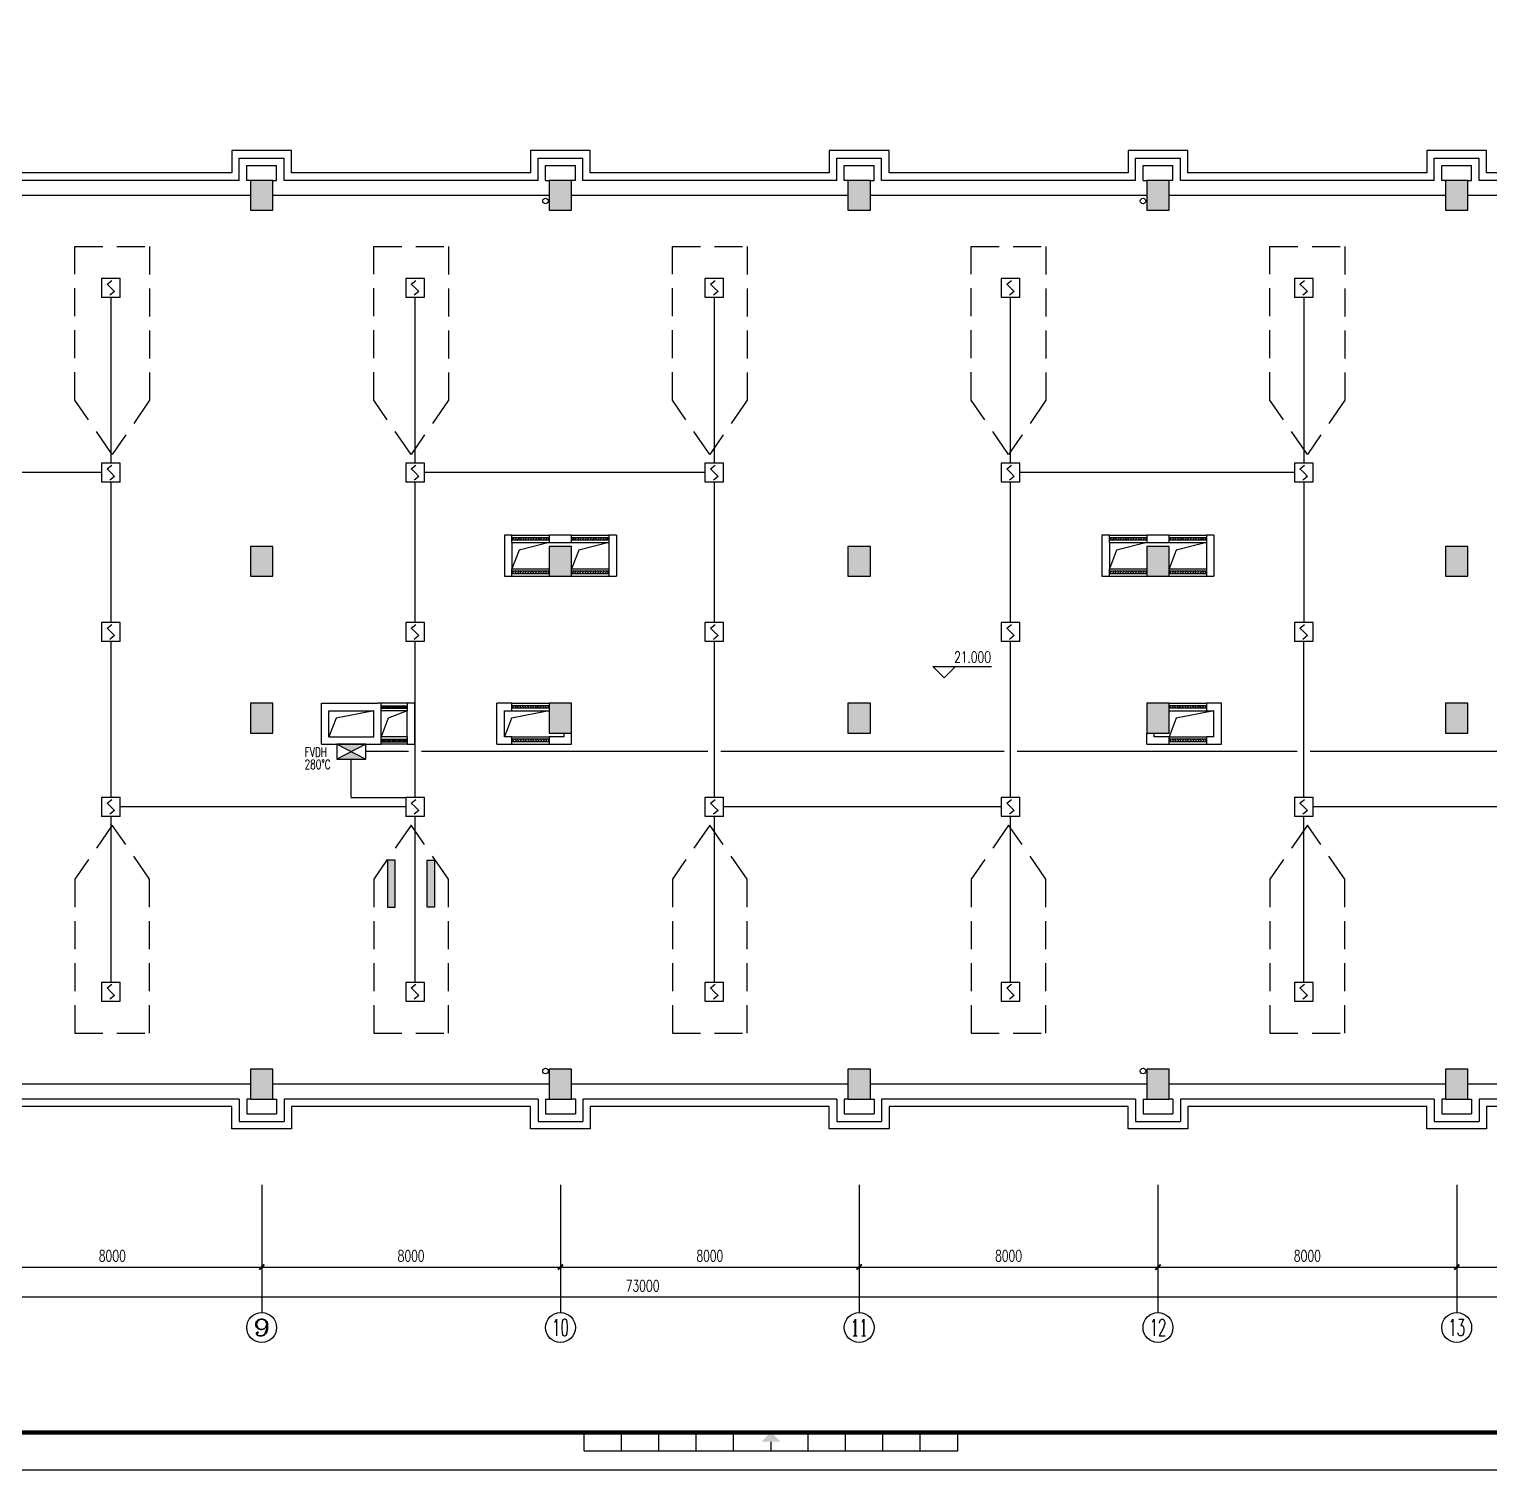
# Model space of a CAD drawing. Extents: x 190999 to 918899, y -200814 to 215286.
# Drawn here: x 349487 to 388597, y -96414 to -57834 of the extents above; entities that cross this region are included whole.
import ezdxf
from ezdxf.enums import TextEntityAlignment as Align

# ---------------------------------------------------------------- set-up
doc = ezdxf.new("R2010")
doc.units = 0
doc.header["$LTSCALE"] = 1000
doc.header["$MEASUREMENT"] = 0
doc.linetypes.add('HIDDEN', pattern=[0.375, 0.25, -0.125])
doc.layers.get('Defpoints').update_dxf_attribs({"color": 1})
for name, color, linetype in [('00-EQUIP', 3, 'Continuous'), ('00-WIRE-4', 6, 'Continuous'), ('A-卫生间', 250, 'Continuous'), ('A-墙线', 2, 'Continuous'), ('A-外包装修', 250, 'Continuous'), ('AXIS', 3, 'Continuous'), ('AXIS_TEXT', 7, 'Continuous'), ('COLUMN', 2, 'Continuous'), ('DIM_ELEV', 3, 'Continuous'), ('PUB_HATCH', 250, 'Continuous'), ('PUB_TEXT', 7, 'Continuous'), ('WALL', 2, 'Continuous'), ('WINDOW', 177, 'Continuous'), ('图框', 189, 'Continuous'), ('暖通-风-说明', 3, 'Continuous'), ('洞口线', 165, 'Continuous'), ('看线1', 7, 'Continuous'), ('雨水管', 151, 'Continuous')]:
    doc.layers.add(name, color=color, linetype=linetype)
doc.styles.add('_TCH_AXIS', font='COMPLEX', dxfattribs={"bigfont": 'GBCBIG'})
doc.styles.add('_TCH_DIM', font='SIMPLEX', dxfattribs={"bigfont": 'GBCBIG'})
doc.styles.add('COMPLEX', font='COMPLEX')
doc.styles.add('DIM_FONT', font='SIMPLEX', dxfattribs={"width": 0.7, "bigfont": 'GBCBIG'})
doc.styles.add('HZ-ZGBZ', font='romanc.shx', dxfattribs={"width": 0.65})
doc.styles.get("Standard").update_dxf_attribs({"font": 'simhei.ttf'})
doc.styles.add('XXK', font='romans.shx', dxfattribs={"width": 0.75, "bigfont": 'hzf.shx'})
doc.linetypes.add('4INE', pattern='A,1,-0.15,["4",XXK,S=0.3,R=0,X=-0.1,Y=-0.1],-0.25', length=1.4)
doc.dimstyles.new('DIMN', dxfattribs={"dimtxt": 300, "dimasz": 100, "dimexe": 250, "dimexo": 300, "dimgap": 150, "dimtad": 1, "dimdec": 0, "dimzin": 0, "dimdsep": 46, "dimtxsty": 'DIM_FONT', "dimblk": 'ARCHTICK', "dimcen": 0.09, "dimclrt": 7, "dimazin": 2, "dimtfac": 1, "dimtdec": 0, "dimtix": 1, "dimtmove": 2, "dimatfit": 3, "dimfxl": 0, "dimtolj": 1, "dimtzin": 0, "dimarcsym": 0})

# ---------------------------------------------------------------- blocks, each defined once
blk = doc.blocks.new('TJAD_TK_A0')
at = {"layer": '图框'}
for p, q in [((1517.5, -436.65), (1517.5, -431.65)), ((1527.5, -436.65), (1527.5, -431.65)), ((1537.5, -436.65), (1537.5, -431.65)), ((1547.5, -436.65), (1547.5, -431.65)), ((1557.5, -436.65), (1557.5, -431.65)), ((1577.5, -436.65), (1577.5, -431.65)), ((1587.5, -436.65), (1587.5, -431.65)), ((1597.5, -436.65), (1597.5, -431.65)), ((1607.5, -436.65), (1607.5, -431.65)), ((1617.5, -436.65), (1617.5, -431.65)), ((1517.5, -436.65), (1617.5, -436.65)), ((973, -441.7), (2162, -441.7))]:
    blk.add_line(p, q, dxfattribs=at)
at = {"layer": '图框', "const_width": 1.2}
blk.add_lwpolyline([(2152, -431.7), (2152, 389.3), (998, 389.3), (998, -431.7)], close=True, dxfattribs=at)
at = {"layer": '图框', "const_width": 0.3}
blk.add_lwpolyline([(1567.5, -434.15), (1567.5, -436.65)], dxfattribs=at)
at = {"layer": '图框'}
blk.add_solid([(1570, -434.15), (1565, -434.15), (1567.5, -431.65)], dxfattribs=at)
blk = doc.blocks.new('_ArchTick')
at = {"const_width": 0.5}
blk.add_lwpolyline([(-0.7, -0.7), (0.7, 0.7)], dxfattribs=at)
blk = doc.blocks.new('*D1429')
at = {"layer": 'AXIS', "color": 0, "lineweight": -2}
for p, q in [((347712, -89585), (347712, -91235)), ((355712, -89585), (355712, -91235)), ((347712, -90985), (355712, -90985))]:
    blk.add_line(p, q, dxfattribs=at)
at = {"layer": 'Defpoints', "color": 0}
for p in [(347712, -89285), (355712, -89285), (355712, -90985)]:
    blk.add_point(p, dxfattribs=at)
at = {"layer": 'AXIS', "color": 0, "lineweight": -2, "xscale": 100, "yscale": 100, "zscale": 100, "rotation": 180}
blk.add_blockref('_ArchTick', (347712, -90985), dxfattribs=at)
at = {"layer": 'AXIS', "color": 0, "lineweight": -2, "xscale": 100, "yscale": 100, "zscale": 100}
blk.add_blockref('_ArchTick', (355712, -90985), dxfattribs=at)
at = {"layer": 'AXIS', "color": 7, "insert": (351712, -90685), "char_height": 300, "attachment_point": 5, "style": 'DIM_FONT'}
blk.add_mtext('\\A1;8000', dxfattribs=at)
blk = doc.blocks.new('*D1430')
at = {"layer": 'AXIS', "color": 0, "lineweight": -2}
for p, q in [((355712, -89585), (355712, -91235)), ((363712, -89585), (363712, -91235)), ((355712, -90985), (363712, -90985))]:
    blk.add_line(p, q, dxfattribs=at)
at = {"layer": 'Defpoints', "color": 0}
for p in [(355712, -89285), (363712, -89285), (363712, -90985)]:
    blk.add_point(p, dxfattribs=at)
at = {"layer": 'AXIS', "color": 0, "lineweight": -2, "xscale": 100, "yscale": 100, "zscale": 100, "rotation": 180}
blk.add_blockref('_ArchTick', (355712, -90985), dxfattribs=at)
at = {"layer": 'AXIS', "color": 0, "lineweight": -2, "xscale": 100, "yscale": 100, "zscale": 100}
blk.add_blockref('_ArchTick', (363712, -90985), dxfattribs=at)
at = {"layer": 'AXIS', "color": 7, "insert": (359712, -90685), "char_height": 300, "attachment_point": 5, "style": 'DIM_FONT'}
blk.add_mtext('\\A1;8000', dxfattribs=at)
blk = doc.blocks.new('*D1431')
at = {"layer": 'AXIS', "color": 0, "lineweight": -2}
for p, q in [((363712, -89585), (363712, -91235)), ((371712, -89585), (371712, -91235)), ((363712, -90985), (371712, -90985))]:
    blk.add_line(p, q, dxfattribs=at)
at = {"layer": 'Defpoints', "color": 0}
for p in [(363712, -89285), (371712, -89285), (371712, -90985)]:
    blk.add_point(p, dxfattribs=at)
at = {"layer": 'AXIS', "color": 0, "lineweight": -2, "xscale": 100, "yscale": 100, "zscale": 100, "rotation": 180}
blk.add_blockref('_ArchTick', (363712, -90985), dxfattribs=at)
at = {"layer": 'AXIS', "color": 0, "lineweight": -2, "xscale": 100, "yscale": 100, "zscale": 100}
blk.add_blockref('_ArchTick', (371712, -90985), dxfattribs=at)
at = {"layer": 'AXIS', "color": 7, "insert": (367712, -90685), "char_height": 300, "attachment_point": 5, "style": 'DIM_FONT'}
blk.add_mtext('\\A1;8000', dxfattribs=at)
blk = doc.blocks.new('*D1432')
at = {"layer": 'AXIS', "color": 0, "lineweight": -2}
for p, q in [((371712, -89585), (371712, -91235)), ((379712, -89585), (379712, -91235)), ((371712, -90985), (379712, -90985))]:
    blk.add_line(p, q, dxfattribs=at)
at = {"layer": 'Defpoints', "color": 0}
for p in [(371712, -89285), (379712, -89285), (379712, -90985)]:
    blk.add_point(p, dxfattribs=at)
at = {"layer": 'AXIS', "color": 0, "lineweight": -2, "xscale": 100, "yscale": 100, "zscale": 100, "rotation": 180}
blk.add_blockref('_ArchTick', (371712, -90985), dxfattribs=at)
at = {"layer": 'AXIS', "color": 0, "lineweight": -2, "xscale": 100, "yscale": 100, "zscale": 100}
blk.add_blockref('_ArchTick', (379712, -90985), dxfattribs=at)
at = {"layer": 'AXIS', "color": 7, "insert": (375712, -90685), "char_height": 300, "attachment_point": 5, "style": 'DIM_FONT'}
blk.add_mtext('\\A1;8000', dxfattribs=at)
blk = doc.blocks.new('*D1433')
at = {"layer": 'AXIS', "color": 0, "lineweight": -2}
for p, q in [((379712, -89585), (379712, -91235)), ((387712, -89585), (387712, -91235)), ((379712, -90985), (387712, -90985))]:
    blk.add_line(p, q, dxfattribs=at)
at = {"layer": 'Defpoints', "color": 0}
for p in [(379712, -89285), (387712, -89285), (387712, -90985)]:
    blk.add_point(p, dxfattribs=at)
at = {"layer": 'AXIS', "color": 0, "lineweight": -2, "xscale": 100, "yscale": 100, "zscale": 100, "rotation": 180}
blk.add_blockref('_ArchTick', (379712, -90985), dxfattribs=at)
at = {"layer": 'AXIS', "color": 0, "lineweight": -2, "xscale": 100, "yscale": 100, "zscale": 100}
blk.add_blockref('_ArchTick', (387712, -90985), dxfattribs=at)
at = {"layer": 'AXIS', "color": 7, "insert": (383712, -90685), "char_height": 300, "attachment_point": 5, "style": 'DIM_FONT'}
blk.add_mtext('\\A1;8000', dxfattribs=at)
blk = doc.blocks.new('*D1434')
at = {"layer": 'AXIS', "color": 0, "lineweight": -2}
for p, q in [((387712, -89585), (387712, -91235)), ((395712, -89585), (395712, -91235)), ((387712, -90985), (395712, -90985))]:
    blk.add_line(p, q, dxfattribs=at)
at = {"layer": 'Defpoints', "color": 0}
for p in [(387712, -89285), (395712, -89285), (395712, -90985)]:
    blk.add_point(p, dxfattribs=at)
at = {"layer": 'AXIS', "color": 0, "lineweight": -2, "xscale": 100, "yscale": 100, "zscale": 100, "rotation": 180}
blk.add_blockref('_ArchTick', (387712, -90985), dxfattribs=at)
at = {"layer": 'AXIS', "color": 0, "lineweight": -2, "xscale": 100, "yscale": 100, "zscale": 100}
blk.add_blockref('_ArchTick', (395712, -90985), dxfattribs=at)
at = {"layer": 'AXIS', "color": 7, "insert": (391712, -90685), "char_height": 300, "attachment_point": 5, "style": 'DIM_FONT'}
blk.add_mtext('\\A1;8000', dxfattribs=at)
blk = doc.blocks.new('*D1437')
at = {"layer": 'AXIS', "color": 0, "lineweight": -2}
for p, q in [((329412, -89585), (329412, -92035)), ((402412, -89585), (402412, -92035)), ((329412, -91785), (402412, -91785))]:
    blk.add_line(p, q, dxfattribs=at)
at = {"layer": 'Defpoints', "color": 0}
for p in [(329412, -89285), (402412, -89285), (402412, -91785)]:
    blk.add_point(p, dxfattribs=at)
at = {"layer": 'AXIS', "color": 0, "lineweight": -2, "xscale": 100, "yscale": 100, "zscale": 100, "rotation": 180}
blk.add_blockref('_ArchTick', (329412, -91785), dxfattribs=at)
at = {"layer": 'AXIS', "color": 0, "lineweight": -2, "xscale": 100, "yscale": 100, "zscale": 100}
blk.add_blockref('_ArchTick', (402412, -91785), dxfattribs=at)
at = {"layer": 'AXIS', "color": 7, "insert": (365912, -91485), "char_height": 300, "attachment_point": 5, "style": 'DIM_FONT'}
blk.add_mtext('\\A1;73000', dxfattribs=at)
blk = doc.blocks.new('_AXISO')
blk.add_circle((0, 0), 0.5)
at = {"layer": 'AXIS_TEXT', "style": 'COMPLEX', "width": 1.041667}
blk.add_attdef('A', text='', height=0.56, dxfattribs=at).set_placement((-0.25, -0.28), (0.25, -0.28), align=Align.FIT)
blk = doc.blocks.new('$WINLIB2D$00000039')
at = {"color": 0}
for p, q in [((0.5, 0.5), (-0.5, 0.5)), ((-0.5, 0.167), (0.5, 0.167)), ((-0.452, -0.167), (-0.5, 0.084)), ((-0.384, -0.167), (-0.448, 0.167)), ((-0.316, -0.167), (-0.38, 0.167)), ((-0.248, -0.167), (-0.312, 0.167)), ((-0.18, -0.167), (-0.244, 0.167)), ((-0.112, -0.167), (-0.176, 0.167)), ((-0.044, -0.167), (-0.108, 0.167)), ((0.024, -0.167), (-0.04, 0.167)), ((0.092, -0.167), (0.028, 0.167)), ((0.16, -0.167), (0.096, 0.167)), ((0.228, -0.167), (0.164, 0.167)), ((0.296, -0.167), (0.232, 0.167)), ((0.364, -0.167), (0.3, 0.167)), ((0.432, -0.167), (0.368, 0.167)), ((0.5, -0.167), (0.436, 0.167)), ((-0.5, -0.167), (0.5, -0.167)), ((0.5, -0.5), (-0.5, -0.5))]:
    blk.add_line(p, q, dxfattribs=at)
blk = doc.blocks.new('_LINKPT1')
at = {"color": 0}
blk.add_line((0, 0), (0, 0), dxfattribs=at)
blk = doc.blocks.new('6H2NC6JJ')
for p, q in [((-0.78, 0.4), (0.78, -0.4)), ((0.78, 0.4), (-0.78, -0.4)), ((0.78, 0.4), (-0.78, 0.4)), ((-0.78, 0.4), (-0.78, -0.4)), ((0.78, -0.4), (0.78, 0.4)), ((-0.78, -0.4), (0.78, -0.4))]:
    blk.add_line(p, q)
at = {"const_width": 0.04}
blk.add_lwpolyline([(-0.78, 0.4), (-0.78, -0.4), (0.78, -0.4), (0.78, 0.4)], close=True, dxfattribs=at)
for points in [[(-0.78, 0.4), (0, 0), (0.78, 0.4)], [(-0.78, -0.4), (0.78, -0.4), (0, 0)]]:
    blk.add_solid(points)
at = {"xscale": 0.002, "yscale": 0.002, "zscale": 0.002}
for p in [(-0.78, 0), (0, 0.4), (0.78, 0), (0, -0.4)]:
    blk.add_blockref('_LINKPT1', p, dxfattribs=at)
at = {"flags": 9}
blk.add_attdef('A', (0, 0), '', height=0.00002, dxfattribs=at)
blk = doc.blocks.new('3S1KCGW2')
for p, q in [((0.5, 0.5), (-0.5, 0.5)), ((-0.5, 0.5), (-0.5, -0.5)), ((-0.2, 0.2), (0.05, 0.4)), ((0, 0), (-0.2, 0.2)), ((0, 0), (0.2, -0.2)), ((0.5, -0.5), (0.5, 0.5)), ((-0.5, -0.5), (0.5, -0.5)), ((0.2, -0.2), (-0.05, -0.4))]:
    blk.add_line(p, q)
at = {"const_width": 0.04, "flags": 128}
blk.add_lwpolyline([(-0.5, -0.5), (-0.5, 0.5), (0.5, 0.5), (0.5, -0.5)], close=True, dxfattribs=at)
at = {"xscale": 0.002, "yscale": 0.002, "zscale": 0.002}
for p in [(-0.5, 0), (0, 0.5), (0.5, 0), (0, -0.5)]:
    blk.add_blockref('_LINKPT1', p, dxfattribs=at)
at = {"flags": 9}
blk.add_attdef('A', (0, 0), '', height=0.00002, dxfattribs=at)

msp = doc.modelspace()

# ---------------------------------------------------------------- hatches: boundary and pattern name
at = {"layer": 'PUB_HATCH'}
for points in [[(356011.6, -62684.5), (356011.6, -61884.5), (355411.6, -61884.5), (355411.6, -62684.5)], [(364011.6, -62684.5), (364011.6, -61884.5), (363411.6, -61884.5), (363411.6, -62684.5)], [(372011.6, -62684.5), (372011.6, -61884.5), (371411.6, -61884.5), (371411.6, -62684.5)], [(380011.6, -62684.5), (380011.6, -61884.5), (379411.6, -61884.5), (379411.6, -62684.5)], [(388011.6, -62684.5), (388011.6, -61884.5), (387411.6, -61884.5), (387411.6, -62684.5)], [(356011.6, -72484.5), (356011.6, -71684.5), (355411.6, -71684.5), (355411.6, -72484.5)], [(364011.6, -72484.5), (364011.6, -71684.5), (363411.6, -71684.5), (363411.6, -72484.5)], [(372011.6, -72484.5), (372011.6, -71684.5), (371411.6, -71684.5), (371411.6, -72484.5)], [(380011.6, -72484.5), (380011.6, -71684.5), (379411.6, -71684.5), (379411.6, -72484.5)], [(388011.6, -72484.5), (388011.6, -71684.5), (387411.6, -71684.5), (387411.6, -72484.5)], [(356011.6, -76684.5), (356011.6, -75884.5), (355411.6, -75884.5), (355411.6, -76684.5)], [(364011.6, -76684.5), (364011.6, -75884.5), (363411.6, -75884.5), (363411.6, -76684.5)], [(372011.6, -76684.5), (372011.6, -75884.5), (371411.6, -75884.5), (371411.6, -76684.5)], [(380011.6, -76684.5), (380011.6, -75884.5), (379411.6, -75884.5), (379411.6, -76684.5)], [(388011.6, -76684.5), (388011.6, -75884.5), (387411.6, -75884.5), (387411.6, -76684.5)], [(359081.6, -81344.5), (359281.6, -81344.5), (359281.6, -80084.5), (359081.6, -80084.5)], [(360341.6, -81344.5), (360141.6, -81344.5), (360141.6, -80084.5), (360341.6, -80084.5)], [(356011.6, -86484.5), (356011.6, -85684.5), (355411.6, -85684.5), (355411.6, -86484.5)], [(364011.6, -86484.5), (364011.6, -85684.5), (363411.6, -85684.5), (363411.6, -86484.5)], [(372011.6, -86484.5), (372011.6, -85684.5), (371411.6, -85684.5), (371411.6, -86484.5)], [(380011.6, -86484.5), (380011.6, -85684.5), (379411.6, -85684.5), (379411.6, -86484.5)], [(388011.6, -86484.5), (388011.6, -85684.5), (387411.6, -85684.5), (387411.6, -86484.5)]]:
    msp.add_hatch(color=256, dxfattribs=at).paths.add_polyline_path(points)

# ---------------------------------------------------------------- linework, layer by layer
at = {"layer": '00-WIRE-4'}
for p, q in [((351673.1, -65009.5), (351673.1, -69459.5)), ((359817.6, -69459.5), (359817.6, -65009.5)), ((367831.6, -65009.5), (367831.6, -69459.5)), ((375765.1, -69459.5), (375765.1, -65009.5)), ((383614.6, -65009.5), (383614.6, -69459.5)), ((351423.1, -69709.5), (344011.6, -69709.5)), ((351673.1, -69959.5), (351673.1, -73724)), ((359817.6, -73724), (359817.6, -69959.5)), ((367581.6, -69709.5), (360067.6, -69709.5)), ((367831.6, -69959.5), (367831.6, -73724)), ((375765.1, -73724), (375765.1, -69959.5)), ((383364.6, -69709.5), (376015.1, -69709.5)), ((383614.6, -69959.5), (383614.6, -73724)), ((351673.1, -74224), (351673.1, -78409.5)), ((359817.6, -78409.5), (359817.6, -74224)), ((367831.6, -74224), (367831.6, -78409.5)), ((375765.1, -78409.5), (375765.1, -74224)), ((383614.6, -78409.5), (383614.6, -74224)), ((358111.6, -78409.5), (358111.6, -77380.5)), ((358111.6, -78409.5), (359567.6, -78409.5)), ((351673.1, -78909.5), (351673.1, -83359.5)), ((359567.6, -78659.5), (351923.1, -78659.5)), ((359817.6, -83359.5), (359817.6, -78909.5)), ((367831.6, -78909.5), (367831.6, -83359.5)), ((375515.1, -78659.5), (368081.6, -78659.5)), ((375765.1, -83359.5), (375765.1, -78909.5)), ((383614.6, -83359.5), (383614.6, -78909.5)), ((391364.1, -78659.5), (383864.6, -78659.5))]:
    msp.add_line(p, q, dxfattribs=at)
at = {"layer": '00-WIRE-4', "linetype": '4INE'}
for p, q in [((359642.6, -77180.5), (358501.6, -77180.5)), ((367656.6, -77180.5), (359992.6, -77180.5)), ((375590.1, -77180.5), (368006.6, -77180.5)), ((383439.6, -77180.5), (375940.1, -77180.5)), ((389721.6, -77180.5), (383789.6, -77180.5))]:
    msp.add_line(p, q, dxfattribs=at)
at = {"layer": 'A-卫生间', "linetype": 'HIDDEN', "ltscale": 3}
for points in [[(351711.6, -69223), (350711.6, -67771.8), (350711.6, -63650.8), (352711.6, -63650.8), (352711.6, -67771.8)], [(359711.6, -69223), (358711.6, -67771.8), (358711.6, -63650.8), (360711.6, -63650.8), (360711.6, -67771.8)], [(367711.6, -69223), (366711.6, -67771.8), (366711.6, -63650.8), (368711.6, -63650.8), (368711.6, -67771.8)], [(375711.6, -69223), (374711.6, -67771.8), (374711.6, -63650.8), (376711.6, -63650.8), (376711.6, -67771.8)], [(383711.6, -69223), (382711.6, -67771.8), (382711.6, -63650.8), (384711.6, -63650.8), (384711.6, -67771.8)], [(351711.6, -79146), (350711.6, -80597.3), (350711.6, -84718.2), (352711.6, -84718.2), (352711.6, -80597.3)], [(359711.6, -79146), (358711.6, -80597.3), (358711.6, -84718.2), (360711.6, -84718.2), (360711.6, -80597.3)], [(367711.6, -79146), (366711.6, -80597.3), (366711.6, -84718.2), (368711.6, -84718.2), (368711.6, -80597.3)], [(375711.6, -79146), (374711.6, -80597.3), (374711.6, -84718.2), (376711.6, -84718.2), (376711.6, -80597.3)], [(383711.6, -79146), (382711.6, -80597.3), (382711.6, -84718.2), (384711.6, -84718.2), (384711.6, -80597.3)]]:
    msp.add_lwpolyline(points, close=True, dxfattribs=at)
at = {"layer": 'A-墙线'}
for p, q in [((355111.6, -61284.5), (356311.6, -61284.5)), ((355111.6, -61884.5), (355111.6, -61284.5)), ((356311.6, -61884.5), (356311.6, -61284.5)), ((363111.6, -61284.5), (364311.6, -61284.5)), ((363111.6, -61884.5), (363111.6, -61284.5)), ((364311.6, -61884.5), (364311.6, -61284.5)), ((371111.6, -61284.5), (372311.6, -61284.5)), ((371111.6, -61884.5), (371111.6, -61284.5)), ((372311.6, -61884.5), (372311.6, -61284.5)), ((379111.6, -61284.5), (380311.6, -61284.5)), ((379111.6, -61884.5), (379111.6, -61284.5)), ((380311.6, -61884.5), (380311.6, -61284.5)), ((387111.6, -61284.5), (388311.6, -61284.5)), ((387111.6, -61884.5), (387111.6, -61284.5)), ((388311.6, -61884.5), (388311.6, -61284.5)), ((355311.6, -61484.5), (356111.6, -61484.5)), ((355311.6, -61884.5), (355311.6, -61484.5)), ((356111.6, -61884.5), (356111.6, -61484.5)), ((363311.6, -61484.5), (364111.6, -61484.5)), ((363311.6, -61884.5), (363311.6, -61484.5)), ((364111.6, -61884.5), (364111.6, -61484.5)), ((371311.6, -61484.5), (372111.6, -61484.5)), ((371311.6, -61884.5), (371311.6, -61484.5)), ((372111.6, -61884.5), (372111.6, -61484.5)), ((379311.6, -61484.5), (380111.6, -61484.5)), ((379311.6, -61884.5), (379311.6, -61484.5)), ((380111.6, -61884.5), (380111.6, -61484.5)), ((387311.6, -61484.5), (388111.6, -61484.5)), ((387311.6, -61884.5), (387311.6, -61484.5)), ((388111.6, -61884.5), (388111.6, -61484.5)), ((355111.6, -61884.5), (348311.6, -61884.5)), ((355411.6, -61884.5), (355311.6, -61884.5)), ((356011.6, -61884.5), (356111.6, -61884.5)), ((363111.6, -61884.5), (356311.6, -61884.5)), ((363311.6, -61884.5), (363411.6, -61884.5)), ((364111.6, -61884.5), (364011.6, -61884.5)), ((371111.6, -61884.5), (364311.6, -61884.5)), ((371411.6, -61884.5), (371311.6, -61884.5)), ((372011.6, -61884.5), (372111.6, -61884.5)), ((379111.6, -61884.5), (372311.6, -61884.5)), ((379311.6, -61884.5), (379411.6, -61884.5)), ((380111.6, -61884.5), (380011.6, -61884.5)), ((387111.6, -61884.5), (380311.6, -61884.5)), ((387411.6, -61884.5), (387311.6, -61884.5)), ((388011.6, -61884.5), (388111.6, -61884.5)), ((395111.6, -61884.5), (388311.6, -61884.5)), ((355411.6, -62284.5), (348011.6, -62284.5)), ((363411.6, -62284.5), (356011.6, -62284.5)), ((371411.6, -62284.5), (364011.6, -62284.5)), ((379411.6, -62284.5), (372011.6, -62284.5)), ((387411.6, -62284.5), (380011.6, -62284.5)), ((395411.6, -62284.5), (388011.6, -62284.5)), ((355411.6, -86084.5), (348011.6, -86084.5)), ((363411.6, -86084.5), (356011.6, -86084.5)), ((371411.6, -86084.5), (364011.6, -86084.5)), ((379411.6, -86084.5), (372011.6, -86084.5)), ((387411.6, -86084.5), (380011.6, -86084.5)), ((395411.6, -86084.5), (388011.6, -86084.5)), ((355111.6, -86484.5), (348311.6, -86484.5)), ((355111.6, -86484.5), (355111.6, -87084.5)), ((355411.6, -86484.5), (355311.6, -86484.5)), ((355311.6, -86484.5), (355311.6, -86884.5)), ((356011.6, -86484.5), (356111.6, -86484.5)), ((356111.6, -86484.5), (356111.6, -86884.5)), ((363111.6, -86484.5), (356311.6, -86484.5)), ((356311.6, -86484.5), (356311.6, -87084.5)), ((363111.6, -86484.5), (363111.6, -87084.5)), ((363311.6, -86484.5), (363411.6, -86484.5)), ((363311.6, -86484.5), (363311.6, -86884.5)), ((364111.6, -86484.5), (364011.6, -86484.5)), ((364111.6, -86484.5), (364111.6, -86884.5)), ((371111.6, -86484.5), (364311.6, -86484.5)), ((364311.6, -86484.5), (364311.6, -87084.5)), ((371111.6, -86484.5), (371111.6, -87084.5)), ((371411.6, -86484.5), (371311.6, -86484.5)), ((371311.6, -86484.5), (371311.6, -86884.5)), ((372011.6, -86484.5), (372111.6, -86484.5)), ((372111.6, -86484.5), (372111.6, -86884.5)), ((379111.6, -86484.5), (372311.6, -86484.5)), ((372311.6, -86484.5), (372311.6, -87084.5)), ((379111.6, -86484.5), (379111.6, -87084.5)), ((379311.6, -86484.5), (379411.6, -86484.5)), ((379311.6, -86484.5), (379311.6, -86884.5)), ((380111.6, -86484.5), (380011.6, -86484.5)), ((380111.6, -86484.5), (380111.6, -86884.5)), ((387111.6, -86484.5), (380311.6, -86484.5)), ((380311.6, -86484.5), (380311.6, -87084.5)), ((387111.6, -86484.5), (387111.6, -87084.5)), ((387411.6, -86484.5), (387311.6, -86484.5)), ((387311.6, -86484.5), (387311.6, -86884.5)), ((388011.6, -86484.5), (388111.6, -86484.5)), ((388111.6, -86484.5), (388111.6, -86884.5)), ((395111.6, -86484.5), (388311.6, -86484.5)), ((388311.6, -86484.5), (388311.6, -87084.5)), ((355111.6, -87084.5), (356311.6, -87084.5)), ((355311.6, -86884.5), (356111.6, -86884.5)), ((363111.6, -87084.5), (364311.6, -87084.5)), ((363311.6, -86884.5), (364111.6, -86884.5)), ((371111.6, -87084.5), (372311.6, -87084.5)), ((371311.6, -86884.5), (372111.6, -86884.5)), ((379111.6, -87084.5), (380311.6, -87084.5)), ((379311.6, -86884.5), (380111.6, -86884.5)), ((387111.6, -87084.5), (388311.6, -87084.5)), ((387311.6, -86884.5), (388111.6, -86884.5))]:
    msp.add_line(p, q, dxfattribs=at)
at = {"layer": 'A-外包装修'}
for points in [[(394911.6, -61684.5), (388511.6, -61684.5), (388511.6, -61084.5), (386911.6, -61084.5), (386911.6, -61684.5), (380511.6, -61684.5), (380511.6, -61084.5), (378911.6, -61084.5), (378911.6, -61684.5), (372511.6, -61684.5), (372511.6, -61084.5), (370911.6, -61084.5), (370911.6, -61684.5), (364511.6, -61684.5), (364511.6, -61084.5), (362911.6, -61084.5), (362911.6, -61684.5), (356511.6, -61684.5), (356511.6, -61084.5), (354911.6, -61084.5), (354911.6, -61684.5), (348511.6, -61684.5)], [(394911.6, -86684.5), (388511.6, -86684.5), (388511.6, -87284.5), (386911.6, -87284.5), (386911.6, -86684.5), (380511.6, -86684.5), (380511.6, -87284.5), (378911.6, -87284.5), (378911.6, -86684.5), (372511.6, -86684.5), (372511.6, -87284.5), (370911.6, -87284.5), (370911.6, -86684.5), (364511.6, -86684.5), (364511.6, -87284.5), (362911.6, -87284.5), (362911.6, -86684.5), (356511.6, -86684.5), (356511.6, -87284.5), (354911.6, -87284.5), (354911.6, -86684.5), (348511.6, -86684.5)]]:
    msp.add_lwpolyline(points, dxfattribs=at)
at = {"layer": 'AXIS'}
for p, q in [((355711.6, -88784.5), (355711.6, -92203.6)), ((363711.6, -88784.5), (363711.6, -92203.6)), ((371711.6, -88784.5), (371711.6, -92203.6)), ((379711.6, -88784.5), (379711.6, -92203.6)), ((387711.6, -88784.5), (387711.6, -92203.6))]:
    msp.add_line(p, q, dxfattribs=at)
at = {"layer": 'COLUMN'}
for p, q in [((356011.6, -61884.5), (355411.6, -61884.5)), ((355411.6, -61884.5), (355411.6, -62684.5)), ((356011.6, -62684.5), (356011.6, -61884.5)), ((364011.6, -61884.5), (363411.6, -61884.5)), ((363411.6, -61884.5), (363411.6, -62684.5)), ((364011.6, -62684.5), (364011.6, -61884.5)), ((372011.6, -61884.5), (371411.6, -61884.5)), ((371411.6, -61884.5), (371411.6, -62684.5)), ((372011.6, -62684.5), (372011.6, -61884.5)), ((380011.6, -61884.5), (379411.6, -61884.5)), ((379411.6, -61884.5), (379411.6, -62684.5)), ((380011.6, -62684.5), (380011.6, -61884.5)), ((388011.6, -61884.5), (387411.6, -61884.5)), ((387411.6, -61884.5), (387411.6, -62684.5)), ((388011.6, -62684.5), (388011.6, -61884.5)), ((355411.6, -62684.5), (356011.6, -62684.5)), ((363411.6, -62684.5), (364011.6, -62684.5)), ((371411.6, -62684.5), (372011.6, -62684.5)), ((379411.6, -62684.5), (380011.6, -62684.5)), ((387411.6, -62684.5), (388011.6, -62684.5)), ((356011.6, -71684.5), (355411.6, -71684.5)), ((355411.6, -71684.5), (355411.6, -72484.5)), ((356011.6, -72484.5), (356011.6, -71684.5)), ((364011.6, -71684.5), (363411.6, -71684.5)), ((363411.6, -71684.5), (363411.6, -72484.5)), ((364011.6, -72484.5), (364011.6, -71684.5)), ((372011.6, -71684.5), (371411.6, -71684.5)), ((371411.6, -71684.5), (371411.6, -72484.5)), ((372011.6, -72484.5), (372011.6, -71684.5)), ((380011.6, -71684.5), (379411.6, -71684.5)), ((379411.6, -71684.5), (379411.6, -72484.5)), ((380011.6, -72484.5), (380011.6, -71684.5)), ((388011.6, -71684.5), (387411.6, -71684.5)), ((387411.6, -71684.5), (387411.6, -72484.5)), ((388011.6, -72484.5), (388011.6, -71684.5)), ((355411.6, -72484.5), (356011.6, -72484.5)), ((363411.6, -72484.5), (364011.6, -72484.5)), ((371411.6, -72484.5), (372011.6, -72484.5)), ((379411.6, -72484.5), (380011.6, -72484.5)), ((387411.6, -72484.5), (388011.6, -72484.5)), ((356011.6, -75884.5), (355411.6, -75884.5)), ((355411.6, -75884.5), (355411.6, -76684.5)), ((356011.6, -76684.5), (356011.6, -75884.5)), ((364011.6, -75884.5), (363411.6, -75884.5)), ((363411.6, -75884.5), (363411.6, -76684.5)), ((364011.6, -76684.5), (364011.6, -75884.5)), ((372011.6, -75884.5), (371411.6, -75884.5)), ((371411.6, -75884.5), (371411.6, -76684.5)), ((372011.6, -76684.5), (372011.6, -75884.5)), ((380011.6, -75884.5), (379411.6, -75884.5)), ((379411.6, -75884.5), (379411.6, -76684.5)), ((380011.6, -76684.5), (380011.6, -75884.5)), ((388011.6, -75884.5), (387411.6, -75884.5)), ((387411.6, -75884.5), (387411.6, -76684.5)), ((388011.6, -76684.5), (388011.6, -75884.5)), ((355411.6, -76684.5), (356011.6, -76684.5)), ((363411.6, -76684.5), (364011.6, -76684.5)), ((371411.6, -76684.5), (372011.6, -76684.5)), ((379411.6, -76684.5), (380011.6, -76684.5)), ((387411.6, -76684.5), (388011.6, -76684.5)), ((356011.6, -85684.5), (355411.6, -85684.5)), ((355411.6, -85684.5), (355411.6, -86484.5)), ((356011.6, -86484.5), (356011.6, -85684.5)), ((364011.6, -85684.5), (363411.6, -85684.5)), ((363411.6, -85684.5), (363411.6, -86484.5)), ((364011.6, -86484.5), (364011.6, -85684.5)), ((372011.6, -85684.5), (371411.6, -85684.5)), ((371411.6, -85684.5), (371411.6, -86484.5)), ((372011.6, -86484.5), (372011.6, -85684.5)), ((380011.6, -85684.5), (379411.6, -85684.5)), ((379411.6, -85684.5), (379411.6, -86484.5)), ((380011.6, -86484.5), (380011.6, -85684.5)), ((388011.6, -85684.5), (387411.6, -85684.5)), ((387411.6, -85684.5), (387411.6, -86484.5)), ((388011.6, -86484.5), (388011.6, -85684.5)), ((355411.6, -86484.5), (356011.6, -86484.5)), ((363411.6, -86484.5), (364011.6, -86484.5)), ((371411.6, -86484.5), (372011.6, -86484.5)), ((379411.6, -86484.5), (380011.6, -86484.5)), ((387411.6, -86484.5), (388011.6, -86484.5))]:
    msp.add_line(p, q, dxfattribs=at)
at = {"layer": 'DIM_ELEV'}
for p, q in [((373986.5, -75202.5), (373686.5, -74902.5)), ((373686.5, -74902.5), (375251.5, -74902.5)), ((373986.5, -75202.5), (374286.5, -74902.5))]:
    msp.add_line(p, q, dxfattribs=at)
at = {"layer": 'WALL'}
for p, q in [((362411.6, -71384.5), (362211.6, -71384.5)), ((362211.6, -71384.5), (362211.6, -72484.5)), ((362411.6, -71584.5), (362411.6, -71384.5)), ((364011.6, -71384.5), (363411.6, -71384.5)), ((363411.6, -71384.5), (363411.6, -71584.5)), ((364011.6, -71584.5), (364011.6, -71384.5)), ((365211.6, -71384.5), (365011.6, -71384.5)), ((365011.6, -71384.5), (365011.6, -71584.5)), ((365211.6, -71384.5), (365211.6, -72484.5)), ((378411.6, -71384.5), (378211.6, -71384.5)), ((378211.6, -71384.5), (378211.6, -72484.5)), ((378411.6, -71584.5), (378411.6, -71384.5)), ((380011.6, -71384.5), (379411.6, -71384.5)), ((379411.6, -71384.5), (379411.6, -71584.5)), ((380011.6, -71584.5), (380011.6, -71384.5)), ((381211.6, -71384.5), (381011.6, -71384.5)), ((381011.6, -71384.5), (381011.6, -71584.5)), ((381211.6, -71384.5), (381211.6, -72484.5)), ((362411.6, -71584.5), (362411.6, -72284.5)), ((363411.6, -71584.5), (364011.6, -71584.5)), ((365011.6, -71584.5), (365011.6, -72284.5)), ((378411.6, -71584.5), (378411.6, -72284.5)), ((379411.6, -71584.5), (380011.6, -71584.5)), ((381011.6, -71584.5), (381011.6, -72284.5)), ((362411.6, -72484.5), (362411.6, -72284.5)), ((365011.6, -72284.5), (365011.6, -72484.5)), ((378411.6, -72484.5), (378411.6, -72284.5)), ((381011.6, -72284.5), (381011.6, -72484.5)), ((362211.6, -72484.5), (362411.6, -72484.5)), ((365011.6, -72484.5), (365211.6, -72484.5)), ((378211.6, -72484.5), (378411.6, -72484.5)), ((381011.6, -72484.5), (381211.6, -72484.5)), ((357311.6, -75884.5), (358811.6, -75884.5)), ((357311.6, -76984.5), (357311.6, -75884.5)), ((357511.6, -76084.5), (358711.6, -76084.5)), ((357511.6, -76784.5), (357511.6, -76084.5)), ((358711.6, -76784.5), (358711.6, -76084.5)), ((358911.6, -75884.5), (358811.6, -75884.5)), ((358911.6, -76084.5), (358911.6, -75884.5)), ((358911.6, -76784.5), (358911.6, -76084.5)), ((359811.6, -75884.5), (359611.6, -75884.5)), ((359611.6, -75884.5), (359611.6, -76084.5)), ((359611.6, -76784.5), (359611.6, -76084.5)), ((359811.6, -76984.5), (359811.6, -75884.5)), ((362411.6, -75884.5), (362011.6, -75884.5)), ((362011.6, -76984.5), (362011.6, -75884.5)), ((362211.6, -76084.5), (362411.6, -76084.5)), ((362211.6, -76784.5), (362211.6, -76084.5)), ((362411.6, -76084.5), (362411.6, -75884.5)), ((381411.6, -75884.5), (381011.6, -75884.5)), ((381011.6, -75884.5), (381011.6, -76084.5)), ((381011.6, -76084.5), (381211.6, -76084.5)), ((381211.6, -76784.5), (381211.6, -76084.5)), ((381411.6, -76984.5), (381411.6, -75884.5)), ((357311.6, -76984.5), (358811.6, -76984.5)), ((357511.6, -76784.5), (358711.6, -76784.5)), ((358811.6, -76984.5), (358911.6, -76984.5)), ((358911.6, -76984.5), (358911.6, -76784.5)), ((359611.6, -76784.5), (359611.6, -76984.5)), ((359611.6, -76984.5), (359811.6, -76984.5)), ((362011.6, -76984.5), (362411.6, -76984.5)), ((362411.6, -76784.5), (362211.6, -76784.5)), ((362411.6, -76984.5), (362411.6, -76784.5)), ((363811.6, -76784.5), (363411.6, -76784.5)), ((363411.6, -76784.5), (363411.6, -76984.5)), ((363411.6, -76984.5), (364011.6, -76984.5)), ((363811.6, -76784.5), (363811.6, -76684.5)), ((364011.6, -76984.5), (364011.6, -76684.5)), ((379411.6, -76984.5), (379411.6, -76684.5)), ((379411.6, -76984.5), (380011.6, -76984.5)), ((379611.6, -76784.5), (379611.6, -76684.5)), ((380011.6, -76784.5), (379611.6, -76784.5)), ((380011.6, -76984.5), (380011.6, -76784.5)), ((381211.6, -76784.5), (381011.6, -76784.5)), ((381011.6, -76784.5), (381011.6, -76984.5)), ((381011.6, -76984.5), (381411.6, -76984.5))]:
    msp.add_line(p, q, dxfattribs=at)
at = {"layer": '洞口线'}
for points in [[(363411.6, -71584.5), (362602.1, -71783), (362411.6, -72284.5)], [(365011.6, -71584.5), (364202.1, -71783), (364011.6, -72284.5)], [(379411.6, -71584.5), (378602.1, -71783), (378411.6, -72284.5)], [(381011.6, -71584.5), (380202.1, -71783), (380011.6, -72284.5)], [(358711.6, -76084.5), (357702.1, -76283), (357511.6, -76784.5)], [(359611.6, -76084.5), (359102.1, -76283), (358911.6, -76784.5)], [(363411.6, -76084.5), (362402.1, -76283), (362211.6, -76784.5)], [(381211.6, -76084.5), (380202.1, -76283), (380011.6, -76784.5)]]:
    msp.add_lwpolyline(points, dxfattribs=at)
at = {"layer": '看线1'}
for points in [[(359081.6, -81344.5), (359281.6, -81344.5), (359281.6, -80084.5), (359081.6, -80084.5)], [(360341.6, -81344.5), (360141.6, -81344.5), (360141.6, -80084.5), (360341.6, -80084.5)]]:
    msp.add_lwpolyline(points, close=True, dxfattribs=at)
at = {"layer": '雨水管'}
for centre in [(363311.6, -62434.5), (379311.6, -62434.5), (363311.6, -85734.5), (379311.6, -85734.5)]:
    msp.add_circle(centre, 75, dxfattribs=at)

# ---------------------------------------------------------------- block references
at = {"layer": '00-EQUIP', "xscale": 500, "yscale": 500, "zscale": 500}
for name, p in [('3S1KCGW2', (351673.1, -64759.5)), ('3S1KCGW2', (359817.6, -64759.5)), ('3S1KCGW2', (367831.6, -64759.5)), ('3S1KCGW2', (375765.1, -64759.5)), ('3S1KCGW2', (383614.6, -64759.5)), ('3S1KCGW2', (351673.1, -69709.5)), ('3S1KCGW2', (359817.6, -69709.5)), ('3S1KCGW2', (367831.6, -69709.5)), ('3S1KCGW2', (375765.1, -69709.5)), ('3S1KCGW2', (383614.6, -69709.5)), ('3S1KCGW2', (351673.1, -73974)), ('3S1KCGW2', (359817.6, -73974)), ('3S1KCGW2', (367831.6, -73974)), ('3S1KCGW2', (375765.1, -73974)), ('3S1KCGW2', (383614.6, -73974)), ('6H2NC6JJ', (358111.6, -77180.5)), ('6H2NC6JJ', (358111.6, -77180.5))]:
    msp.add_blockref(name, p, dxfattribs=at)
at = {"layer": '00-EQUIP', "xscale": 500, "yscale": 500, "zscale": 500, "rotation": 180}
for p in [(351673.1, -78659.5), (359817.6, -78659.5), (367831.6, -78659.5), (375765.1, -78659.5), (383614.6, -78659.5), (351673.1, -83609.5), (359817.6, -83609.5), (367831.6, -83609.5), (375765.1, -83609.5), (383614.6, -83609.5)]:
    msp.add_blockref('3S1KCGW2', p, dxfattribs=at)
at = {"layer": 'AXIS'}
ref = msp.add_blockref('_AXISO', (355711.6, -92603.6), dxfattribs=dict(at, xscale=800, yscale=800, zscale=800))
ref.add_attrib('A', '9', dxfattribs={"layer": 'AXIS_TEXT', "height": 452.5, "style": '_TCH_AXIS', "width": 1.5}).set_placement((355485.4, -92829.9), (355937.9, -92829.9), align=Align.FIT)
ref = msp.add_blockref('_AXISO', (363711.6, -92603.6), dxfattribs=dict(at, xscale=800, yscale=800, zscale=800))
ref.add_attrib('A', '10', dxfattribs={"layer": 'AXIS_TEXT', "height": 452.55, "style": '_TCH_AXIS', "width": 0.724138}).set_placement((363485.4, -92829.9), (363937.9, -92829.9), align=Align.FIT)
ref = msp.add_blockref('_AXISO', (371711.6, -92603.6), dxfattribs=dict(at, xscale=800, yscale=800, zscale=800))
ref.add_attrib('A', '11', dxfattribs={"layer": 'AXIS_TEXT', "height": 452.55, "style": '_TCH_AXIS', "width": 0.875}).set_placement((371485.4, -92829.9), (371937.9, -92829.9), align=Align.FIT)
ref = msp.add_blockref('_AXISO', (379711.6, -92603.6), dxfattribs=dict(at, xscale=800, yscale=800, zscale=800))
ref.add_attrib('A', '12', dxfattribs={"layer": 'AXIS_TEXT', "height": 452.55, "style": '_TCH_AXIS', "width": 0.724138}).set_placement((379485.4, -92829.9), (379937.9, -92829.9), align=Align.FIT)
ref = msp.add_blockref('_AXISO', (387711.6, -92603.6), dxfattribs=dict(at, xscale=800, yscale=800, zscale=800))
ref.add_attrib('A', '13', dxfattribs={"layer": 'AXIS_TEXT', "height": 452.55, "style": '_TCH_AXIS', "width": 0.724138}).set_placement((387485.4, -92829.9), (387937.9, -92829.9), align=Align.FIT)
at = {"layer": 'WINDOW', "xscale": -1000, "yscale": 200, "zscale": -1000, "rotation": 359.9999999999905}
for p in [(362911.6, -71484.5), (364511.6, -71484.5), (378911.6, -71484.5), (380511.6, -71484.5)]:
    msp.add_blockref('$WINLIB2D$00000039', p, dxfattribs=at)
at = {"layer": 'WINDOW'}
for p, xscale, yscale, zscale in [((362911.6, -72384.5), -1000, 200, -1000), ((364511.6, -72384.5), -1000, 200, -1000), ((378911.6, -72384.5), -1000, 200, -1000), ((380511.6, -72384.5), -1000, 200, -1000), ((359261.6, -75984.5), 700, -200, 700), ((362911.6, -75984.5), -1000, -200, -1000), ((380511.6, -75984.5), -1000, -200, -1000), ((359261.6, -76884.5), 700, -200, 700), ((362911.6, -76884.5), -1000, -200, -1000), ((380511.6, -76884.5), -1000, -200, -1000)]:
    msp.add_blockref('$WINLIB2D$00000039', p, dxfattribs=dict(at, xscale=xscale, yscale=yscale, zscale=zscale))
at = {"layer": '图框', "xscale": 100, "yscale": 100, "zscale": 100}
msp.add_blockref('TJAD_TK_A0', (212598.6, -52243.2), dxfattribs=at)

# ---------------------------------------------------------------- texts
at = {"layer": 'PUB_TEXT', "style": '_TCH_DIM', "width": 0.705882}
msp.add_text('21.000', height=297.5, dxfattribs=at).set_placement((374251.5, -74797.7))
at = {"layer": '暖通-风-说明', "style": 'HZ-ZGBZ', "width": 0.7}
for s, p in [('FVDH', (356867.9, -77321.6)), ('280%%dC', (356860.4, -77646.5))]:
    msp.add_text(s, height=250, dxfattribs=at).set_placement(p)

# ---------------------------------------------------------------- dimensions: what is measured, and where the dimension line sits
at = {"layer": 'AXIS'}
for p1, p2, distance, picture, middle in [((329411.6, -89284.5), (402411.6, -89284.5), -2500, '*D1437', (365911.6, -91484.5)), ((347711.6, -89284.5), (355711.6, -89284.5), -1700, '*D1429', (351711.6, -90684.5)), ((355711.6, -89284.5), (363711.6, -89284.5), -1700, '*D1430', (359711.6, -90684.5)), ((363711.6, -89284.5), (371711.6, -89284.5), -1700, '*D1431', (367711.6, -90684.5)), ((371711.6, -89284.5), (379711.6, -89284.5), -1700, '*D1432', (375711.6, -90684.5)), ((379711.6, -89284.5), (387711.6, -89284.5), -1700, '*D1433', (383711.6, -90684.5)), ((387711.6, -89284.5), (395711.6, -89284.5), -1700, '*D1434', (391711.6, -90684.5))]:
    dim = msp.add_aligned_dim(p1=p1, p2=p2, distance=distance, dimstyle='DIMN', dxfattribs=at)
    dim.commit()
    dim.dimension.update_dxf_attribs({"geometry": picture, "text_midpoint": middle})

doc.saveas('drawing.dxf')
